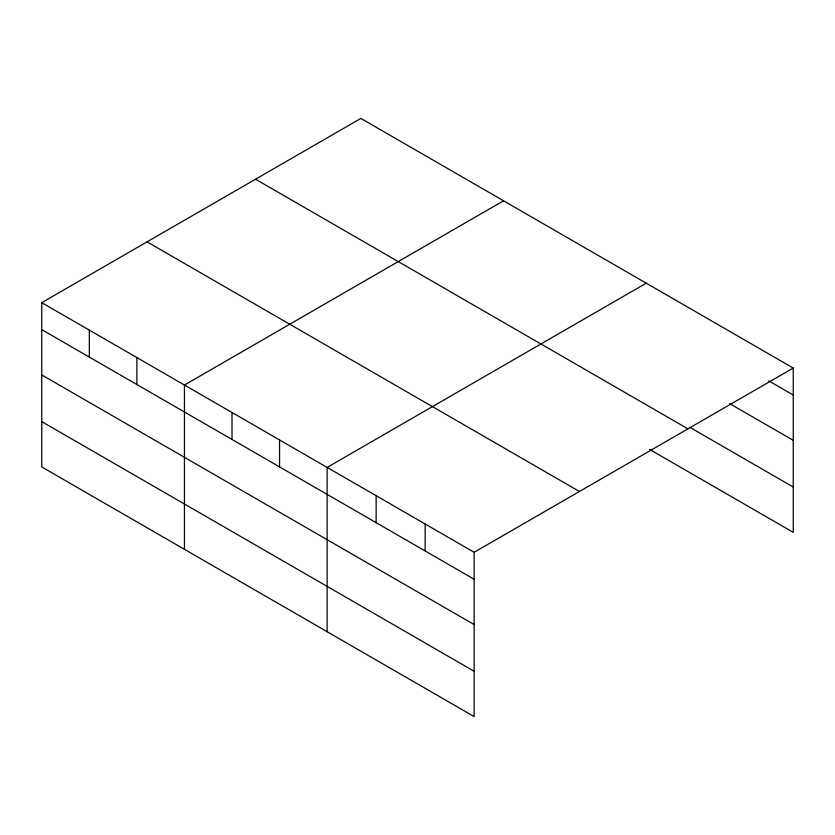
<?xml version="1.0" encoding="UTF-8"?>
<svg xmlns="http://www.w3.org/2000/svg" width="835" height="835" viewBox="0 0 835 835"><rect width="100%" height="100%" fill="white"/><g stroke="black" fill="none" stroke-linecap="round" stroke-linejoin="round"><path stroke-width="1.25" d="M41.75 302.656L474.144 552.29L474.144 716.587L41.75 466.942L41.75 302.656L360.856 118.413L793.25 368.058L793.25 532.344L649.578 449.397M503.547 200.797L184.441 385.029L184.441 549.326M646.238 283.18L327.132 467.412L327.132 631.709M474.144 552.29L793.25 368.058M768.743 380.875L793.25 395.018M729.769 403.691L793.25 440.337M689.668 427.228L793.25 487.035M255.552 179.212L687.946 428.856M147.054 241.858L579.448 491.491M41.75 329.616L474.144 579.25M41.75 374.936L474.144 624.57M41.75 421.623L474.144 671.267M425.14 523.994L425.14 550.964M376.136 495.708L376.136 522.668M279.568 439.951L279.568 466.922M232.005 412.49L232.005 439.461M136.877 357.568L136.877 384.538M89.314 330.107L89.314 357.077"/></g></svg>
